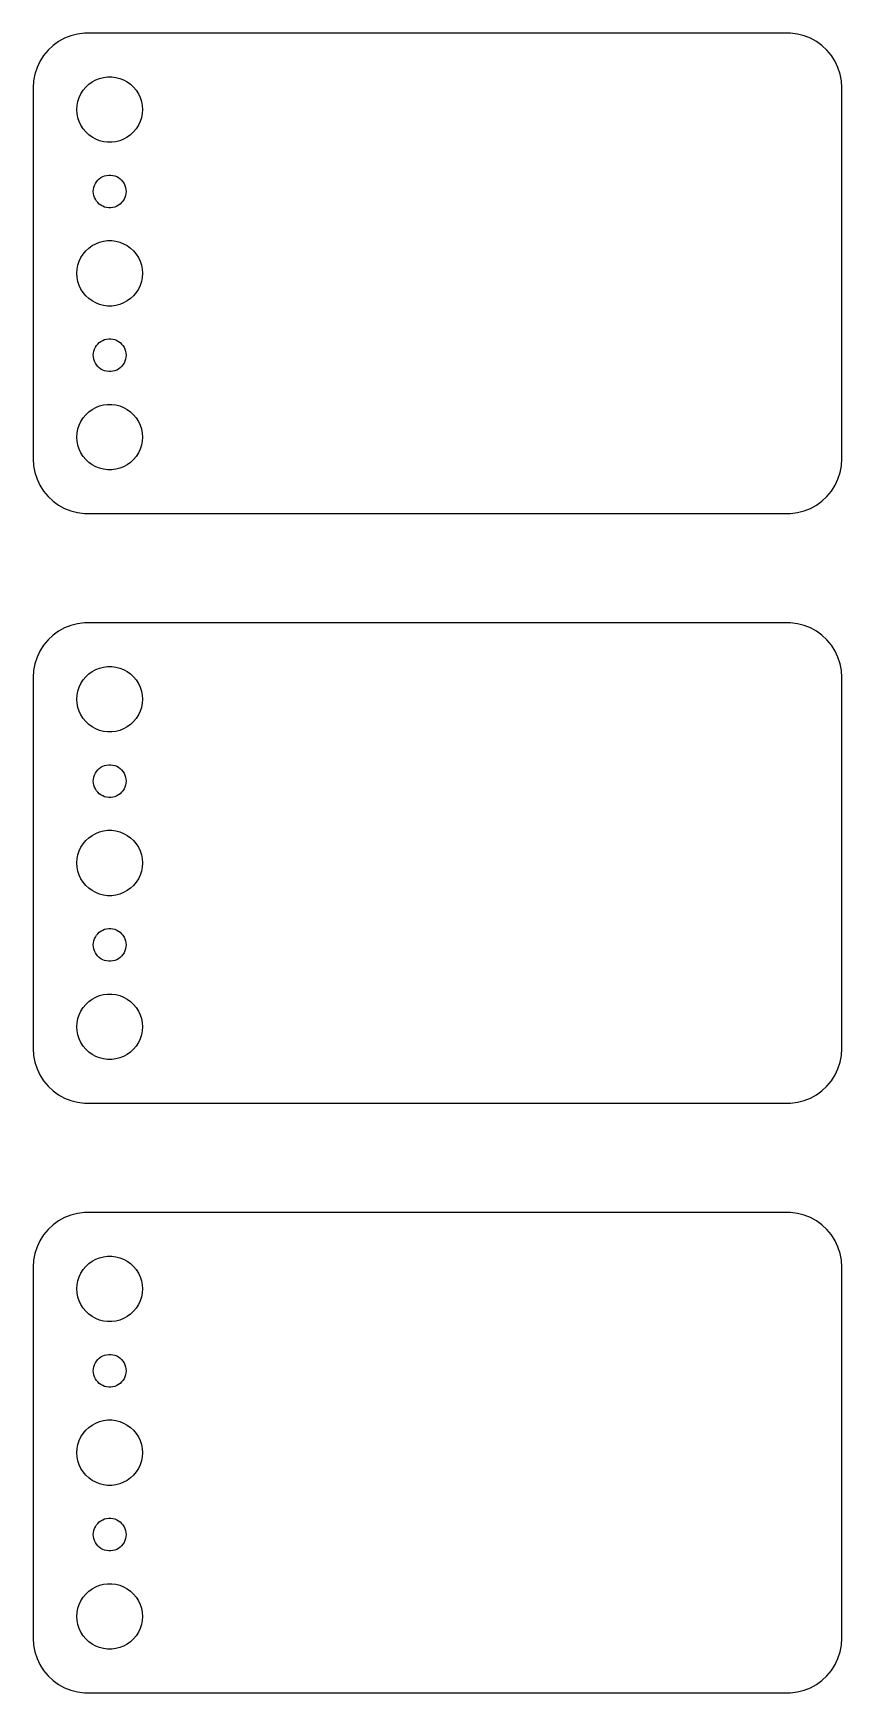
# Model space of a CAD drawing. Header units: metres. Extents: x -37 to 37, y 86 to 238.
import ezdxf

# ---------------------------------------------------------------- set-up
doc = ezdxf.new("R2010")
doc.units = ezdxf.units.M

msp = doc.modelspace()

# ---------------------------------------------------------------- linework, layer by layer
for p, q in [((-34.6791, 237.222), (-35.1871, 236.853)), ((-34.1289, 237.524), (-34.6791, 237.222)), ((-33.5451, 237.755), (-34.1289, 237.524)), ((-32.9369, 237.911), (-33.5451, 237.755)), ((-32.3139, 237.99), (-32.9369, 237.911)), ((32.3139, 237.99), (-32.3139, 237.99)), ((32.9369, 237.911), (32.3139, 237.99)), ((33.5451, 237.755), (32.9369, 237.911)), ((34.1289, 237.524), (33.5451, 237.755)), ((34.6791, 237.222), (34.1289, 237.524)), ((35.1871, 236.853), (34.6791, 237.222)), ((-36.0451, 235.939), (-36.3815, 235.409)), ((-35.6448, 236.423), (-36.0451, 235.939)), ((-35.1871, 236.853), (-35.6448, 236.423)), ((35.6448, 236.423), (35.1871, 236.853)), ((36.0451, 235.939), (35.6448, 236.423)), ((36.3815, 235.409), (36.0451, 235.939)), ((-36.8429, 234.243), (-36.9606, 233.627)), ((-36.6489, 234.841), (-36.8429, 234.243)), ((-36.3815, 235.409), (-36.6489, 234.841)), ((36.6489, 234.841), (36.3815, 235.409)), ((36.8429, 234.243), (36.6489, 234.841)), ((36.9606, 233.627), (36.8429, 234.243)), ((-36.9606, 233.627), (-37, 233)), ((-37, 233), (-37, 199)), ((-32.6289, 232.445), (-32.427, 232.763)), ((-32.427, 232.763), (-32.1869, 233.054)), ((-32.1869, 233.054), (-31.9123, 233.312)), ((-31.9123, 233.312), (-31.6075, 233.533)), ((-31.6075, 233.533), (-31.2773, 233.714)), ((-31.2773, 233.714), (-30.927, 233.853)), ((-30.927, 233.853), (-30.5621, 233.947)), ((-30.5621, 233.947), (-30.1884, 233.994)), ((-30.1884, 233.994), (-29.8116, 233.994)), ((-29.8116, 233.994), (-29.4379, 233.947)), ((-29.4379, 233.947), (-29.0729, 233.853)), ((-29.0729, 233.853), (-28.7227, 233.714)), ((-28.7227, 233.714), (-28.3925, 233.533)), ((-28.3925, 233.533), (-28.0877, 233.312)), ((-28.0877, 233.312), (-27.8131, 233.054)), ((-27.8131, 233.054), (-27.5729, 232.763)), ((-27.5729, 232.763), (-27.3711, 232.445)), ((37, 233), (36.9606, 233.627)), ((37, 199), (37, 233)), ((-33, 231), (-32.9763, 231.376)), ((-32.9763, 231.376), (-32.9057, 231.746)), ((-32.9057, 231.746), (-32.7893, 232.104)), ((-32.7893, 232.104), (-32.6289, 232.445)), ((-27.3711, 232.445), (-27.2107, 232.104)), ((-27.2107, 232.104), (-27.0942, 231.746)), ((-27.0942, 231.746), (-27.0237, 231.376)), ((-27.0237, 231.376), (-27, 231)), ((-32.9763, 230.624), (-33, 231)), ((-32.9057, 230.254), (-32.9763, 230.624)), ((-32.7893, 229.896), (-32.9057, 230.254)), ((-32.6289, 229.555), (-32.7893, 229.896)), ((-32.427, 229.237), (-32.6289, 229.555)), ((-27.3711, 229.555), (-27.5729, 229.237)), ((-27.2107, 229.896), (-27.3711, 229.555)), ((-27.0942, 230.254), (-27.2107, 229.896)), ((-27.0237, 230.624), (-27.0942, 230.254)), ((-27, 231), (-27.0237, 230.624)), ((-32.1869, 228.946), (-32.427, 229.237)), ((-31.9123, 228.688), (-32.1869, 228.946)), ((-31.6075, 228.467), (-31.9123, 228.688)), ((-31.2773, 228.286), (-31.6075, 228.467)), ((-30.927, 228.147), (-31.2773, 228.286)), ((-30.5621, 228.053), (-30.927, 228.147)), ((-30.1884, 228.006), (-30.5621, 228.053)), ((-29.8116, 228.006), (-30.1884, 228.006)), ((-29.4379, 228.053), (-29.8116, 228.006)), ((-29.0729, 228.147), (-29.4379, 228.053)), ((-28.7227, 228.286), (-29.0729, 228.147)), ((-28.3925, 228.467), (-28.7227, 228.286)), ((-28.0877, 228.688), (-28.3925, 228.467)), ((-27.8131, 228.946), (-28.0877, 228.688)), ((-27.5729, 229.237), (-27.8131, 228.946)), ((-30.4635, 224.927), (-30.2811, 224.973)), ((-30.2811, 224.973), (-30.0942, 224.997)), ((-30.0942, 224.997), (-29.9058, 224.997)), ((-29.9058, 224.997), (-29.7189, 224.973)), ((-29.7189, 224.973), (-29.5365, 224.927)), ((-31.5, 223.5), (-31.4882, 223.688)), ((-31.4882, 223.312), (-31.5, 223.5)), ((-31.4882, 223.688), (-31.4529, 223.873)), ((-31.4529, 223.873), (-31.3947, 224.052)), ((-31.3947, 224.052), (-31.3145, 224.223)), ((-31.3145, 224.223), (-31.2135, 224.382)), ((-31.2135, 224.382), (-31.0934, 224.527)), ((-31.0934, 224.527), (-30.9561, 224.656)), ((-30.9561, 224.656), (-30.8037, 224.766)), ((-30.8037, 224.766), (-30.6387, 224.857)), ((-30.6387, 224.857), (-30.4635, 224.927)), ((-29.5365, 224.927), (-29.3613, 224.857)), ((-29.3613, 224.857), (-29.1963, 224.766)), ((-29.1963, 224.766), (-29.0439, 224.656)), ((-29.0439, 224.656), (-28.9065, 224.527)), ((-28.9065, 224.527), (-28.7865, 224.382)), ((-28.7865, 224.382), (-28.6855, 224.223)), ((-28.6855, 224.223), (-28.6053, 224.052)), ((-28.6053, 224.052), (-28.5471, 223.873)), ((-28.5471, 223.873), (-28.5118, 223.688)), ((-28.5118, 223.688), (-28.5, 223.5)), ((-28.5, 223.5), (-28.5118, 223.312)), ((-31.4529, 223.127), (-31.4882, 223.312)), ((-31.3947, 222.948), (-31.4529, 223.127)), ((-31.3145, 222.777), (-31.3947, 222.948)), ((-31.2135, 222.618), (-31.3145, 222.777)), ((-31.0934, 222.473), (-31.2135, 222.618)), ((-30.9561, 222.344), (-31.0934, 222.473)), ((-30.8037, 222.234), (-30.9561, 222.344)), ((-30.6387, 222.143), (-30.8037, 222.234)), ((-30.4635, 222.073), (-30.6387, 222.143)), ((-30.2811, 222.027), (-30.4635, 222.073)), ((-30.0942, 222.003), (-30.2811, 222.027)), ((-29.9058, 222.003), (-30.0942, 222.003)), ((-29.7189, 222.027), (-29.9058, 222.003)), ((-29.5365, 222.073), (-29.7189, 222.027)), ((-29.3613, 222.143), (-29.5365, 222.073)), ((-29.1963, 222.234), (-29.3613, 222.143)), ((-29.0439, 222.344), (-29.1963, 222.234)), ((-28.9065, 222.473), (-29.0439, 222.344)), ((-28.7865, 222.618), (-28.9065, 222.473)), ((-28.6855, 222.777), (-28.7865, 222.618)), ((-28.6053, 222.948), (-28.6855, 222.777)), ((-28.5471, 223.127), (-28.6053, 222.948)), ((-28.5118, 223.312), (-28.5471, 223.127)), ((-31.2773, 218.714), (-30.927, 218.853)), ((-30.927, 218.853), (-30.5621, 218.947)), ((-30.5621, 218.947), (-30.1884, 218.994)), ((-30.1884, 218.994), (-29.8116, 218.994)), ((-29.8116, 218.994), (-29.4379, 218.947)), ((-29.4379, 218.947), (-29.0729, 218.853)), ((-29.0729, 218.853), (-28.7227, 218.714)), ((-32.7893, 217.104), (-32.6289, 217.445)), ((-32.6289, 217.445), (-32.427, 217.763)), ((-32.427, 217.763), (-32.1869, 218.054)), ((-32.1869, 218.054), (-31.9123, 218.312)), ((-31.9123, 218.312), (-31.6075, 218.533)), ((-31.6075, 218.533), (-31.2773, 218.714)), ((-28.7227, 218.714), (-28.3925, 218.533)), ((-28.3925, 218.533), (-28.0877, 218.312)), ((-28.0877, 218.312), (-27.8131, 218.054)), ((-27.8131, 218.054), (-27.5729, 217.763)), ((-27.5729, 217.763), (-27.3711, 217.445)), ((-27.3711, 217.445), (-27.2107, 217.104)), ((-33, 216), (-32.9763, 216.376)), ((-32.9763, 215.624), (-33, 216)), ((-32.9763, 216.376), (-32.9057, 216.746)), ((-32.9057, 216.746), (-32.7893, 217.104)), ((-27.2107, 217.104), (-27.0942, 216.746)), ((-27.0942, 216.746), (-27.0237, 216.376)), ((-27.0237, 216.376), (-27, 216)), ((-27, 216), (-27.0237, 215.624)), ((-32.9057, 215.254), (-32.9763, 215.624)), ((-32.7893, 214.896), (-32.9057, 215.254)), ((-32.6289, 214.555), (-32.7893, 214.896)), ((-32.427, 214.237), (-32.6289, 214.555)), ((-27.3711, 214.555), (-27.5729, 214.237)), ((-27.2107, 214.896), (-27.3711, 214.555)), ((-27.0942, 215.254), (-27.2107, 214.896)), ((-27.0237, 215.624), (-27.0942, 215.254)), ((-32.1869, 213.946), (-32.427, 214.237)), ((-31.9123, 213.688), (-32.1869, 213.946)), ((-31.6075, 213.467), (-31.9123, 213.688)), ((-31.2773, 213.286), (-31.6075, 213.467)), ((-30.927, 213.147), (-31.2773, 213.286)), ((-30.5621, 213.053), (-30.927, 213.147)), ((-30.1884, 213.006), (-30.5621, 213.053)), ((-29.8116, 213.006), (-30.1884, 213.006)), ((-29.4379, 213.053), (-29.8116, 213.006)), ((-29.0729, 213.147), (-29.4379, 213.053)), ((-28.7227, 213.286), (-29.0729, 213.147)), ((-28.3925, 213.467), (-28.7227, 213.286)), ((-28.0877, 213.688), (-28.3925, 213.467)), ((-27.8131, 213.946), (-28.0877, 213.688)), ((-27.5729, 214.237), (-27.8131, 213.946)), ((-30.9561, 209.656), (-30.8037, 209.766)), ((-30.8037, 209.766), (-30.6387, 209.857)), ((-30.6387, 209.857), (-30.4635, 209.927)), ((-30.4635, 209.927), (-30.2811, 209.973)), ((-30.2811, 209.973), (-30.0942, 209.997)), ((-30.0942, 209.997), (-29.9058, 209.997)), ((-29.9058, 209.997), (-29.7189, 209.973)), ((-29.7189, 209.973), (-29.5365, 209.927)), ((-29.5365, 209.927), (-29.3613, 209.857)), ((-29.3613, 209.857), (-29.1963, 209.766)), ((-29.1963, 209.766), (-29.0439, 209.656)), ((-31.5, 208.5), (-31.4882, 208.688)), ((-31.4882, 208.312), (-31.5, 208.5)), ((-31.4882, 208.688), (-31.4529, 208.873)), ((-31.4529, 208.127), (-31.4882, 208.312)), ((-31.4529, 208.873), (-31.3947, 209.052)), ((-31.3947, 209.052), (-31.3145, 209.223)), ((-31.3145, 209.223), (-31.2135, 209.382)), ((-31.2135, 209.382), (-31.0934, 209.527)), ((-31.0934, 209.527), (-30.9561, 209.656)), ((-29.0439, 209.656), (-28.9065, 209.527)), ((-28.9065, 209.527), (-28.7865, 209.382)), ((-28.7865, 209.382), (-28.6855, 209.223)), ((-28.6855, 209.223), (-28.6053, 209.052)), ((-28.6053, 209.052), (-28.5471, 208.873)), ((-28.5471, 208.873), (-28.5118, 208.688)), ((-28.5118, 208.312), (-28.5471, 208.127)), ((-28.5118, 208.688), (-28.5, 208.5)), ((-28.5, 208.5), (-28.5118, 208.312)), ((-31.3947, 207.948), (-31.4529, 208.127)), ((-31.3145, 207.777), (-31.3947, 207.948)), ((-31.2135, 207.618), (-31.3145, 207.777)), ((-31.0934, 207.473), (-31.2135, 207.618)), ((-30.9561, 207.344), (-31.0934, 207.473)), ((-30.8037, 207.234), (-30.9561, 207.344)), ((-30.6387, 207.143), (-30.8037, 207.234)), ((-30.4635, 207.073), (-30.6387, 207.143)), ((-30.2811, 207.027), (-30.4635, 207.073)), ((-30.0942, 207.003), (-30.2811, 207.027)), ((-29.9058, 207.003), (-30.0942, 207.003)), ((-29.7189, 207.027), (-29.9058, 207.003)), ((-29.5365, 207.073), (-29.7189, 207.027)), ((-29.3613, 207.143), (-29.5365, 207.073)), ((-29.1963, 207.234), (-29.3613, 207.143)), ((-29.0439, 207.344), (-29.1963, 207.234)), ((-28.9065, 207.473), (-29.0439, 207.344)), ((-28.7865, 207.618), (-28.9065, 207.473)), ((-28.6855, 207.777), (-28.7865, 207.618)), ((-28.6053, 207.948), (-28.6855, 207.777)), ((-28.5471, 208.127), (-28.6053, 207.948)), ((-31.6075, 203.533), (-31.2773, 203.714)), ((-31.2773, 203.714), (-30.927, 203.853)), ((-30.927, 203.853), (-30.5621, 203.947)), ((-30.5621, 203.947), (-30.1884, 203.994)), ((-30.1884, 203.994), (-29.8116, 203.994)), ((-29.8116, 203.994), (-29.4379, 203.947)), ((-29.4379, 203.947), (-29.0729, 203.853)), ((-29.0729, 203.853), (-28.7227, 203.714)), ((-28.7227, 203.714), (-28.3925, 203.533)), ((-32.7893, 202.104), (-32.6289, 202.445)), ((-32.6289, 202.445), (-32.427, 202.763)), ((-32.427, 202.763), (-32.1869, 203.054)), ((-32.1869, 203.054), (-31.9123, 203.312)), ((-31.9123, 203.312), (-31.6075, 203.533)), ((-28.3925, 203.533), (-28.0877, 203.312)), ((-28.0877, 203.312), (-27.8131, 203.054)), ((-27.8131, 203.054), (-27.5729, 202.763)), ((-27.5729, 202.763), (-27.3711, 202.445)), ((-27.3711, 202.445), (-27.2107, 202.104)), ((-33, 201), (-32.9763, 201.376)), ((-32.9763, 200.624), (-33, 201)), ((-32.9763, 201.376), (-32.9057, 201.746)), ((-32.9057, 200.254), (-32.9763, 200.624)), ((-32.9057, 201.746), (-32.7893, 202.104)), ((-27.2107, 202.104), (-27.0942, 201.746)), ((-27.0942, 201.746), (-27.0237, 201.376)), ((-27.0237, 200.624), (-27.0942, 200.254)), ((-27.0237, 201.376), (-27, 201)), ((-27, 201), (-27.0237, 200.624)), ((-32.7893, 199.896), (-32.9057, 200.254)), ((-32.6289, 199.555), (-32.7893, 199.896)), ((-32.427, 199.237), (-32.6289, 199.555)), ((-32.1869, 198.946), (-32.427, 199.237)), ((-27.5729, 199.237), (-27.8131, 198.946)), ((-27.3711, 199.555), (-27.5729, 199.237)), ((-27.2107, 199.896), (-27.3711, 199.555)), ((-27.0942, 200.254), (-27.2107, 199.896)), ((-37, 199), (-36.9606, 198.373)), ((-36.9606, 198.373), (-36.8429, 197.757)), ((-36.8429, 197.757), (-36.6489, 197.159)), ((-31.9123, 198.688), (-32.1869, 198.946)), ((-31.6075, 198.467), (-31.9123, 198.688)), ((-31.2773, 198.286), (-31.6075, 198.467)), ((-30.927, 198.147), (-31.2773, 198.286)), ((-30.5621, 198.053), (-30.927, 198.147)), ((-30.1884, 198.006), (-30.5621, 198.053)), ((-29.8116, 198.006), (-30.1884, 198.006)), ((-29.4379, 198.053), (-29.8116, 198.006)), ((-29.0729, 198.147), (-29.4379, 198.053)), ((-28.7227, 198.286), (-29.0729, 198.147)), ((-28.3925, 198.467), (-28.7227, 198.286)), ((-28.0877, 198.688), (-28.3925, 198.467)), ((-27.8131, 198.946), (-28.0877, 198.688)), ((36.6489, 197.159), (36.8429, 197.757)), ((36.8429, 197.757), (36.9606, 198.373)), ((36.9606, 198.373), (37, 199)), ((-36.6489, 197.159), (-36.3815, 196.591)), ((-36.3815, 196.591), (-36.0451, 196.061)), ((-36.0451, 196.061), (-35.6448, 195.577)), ((35.6448, 195.577), (36.0451, 196.061)), ((36.0451, 196.061), (36.3815, 196.591)), ((36.3815, 196.591), (36.6489, 197.159)), ((-35.6448, 195.577), (-35.1871, 195.147)), ((-35.1871, 195.147), (-34.6791, 194.778)), ((-34.6791, 194.778), (-34.1289, 194.476)), ((34.1289, 194.476), (34.6791, 194.778)), ((34.6791, 194.778), (35.1871, 195.147)), ((35.1871, 195.147), (35.6448, 195.577)), ((-34.1289, 194.476), (-33.5451, 194.245)), ((-33.5451, 194.245), (-32.9369, 194.089)), ((-32.9369, 194.089), (-32.3139, 194.01)), ((-32.3139, 194.01), (32.3139, 194.01)), ((32.3139, 194.01), (32.9369, 194.089)), ((32.9369, 194.089), (33.5451, 194.245)), ((33.5451, 194.245), (34.1289, 194.476)), ((-32.9369, 183.911), (-33.5451, 183.755)), ((-32.3139, 183.99), (-32.9369, 183.911)), ((32.3139, 183.99), (-32.3139, 183.99)), ((32.9369, 183.911), (32.3139, 183.99)), ((33.5451, 183.755), (32.9369, 183.911)), ((-35.6448, 182.423), (-36.0451, 181.939)), ((-35.1871, 182.853), (-35.6448, 182.423)), ((-34.6791, 183.222), (-35.1871, 182.853)), ((-34.1289, 183.524), (-34.6791, 183.222)), ((-33.5451, 183.755), (-34.1289, 183.524)), ((34.1289, 183.524), (33.5451, 183.755)), ((34.6791, 183.222), (34.1289, 183.524)), ((35.1871, 182.853), (34.6791, 183.222)), ((35.6448, 182.423), (35.1871, 182.853)), ((36.0451, 181.939), (35.6448, 182.423)), ((-36.3815, 181.409), (-36.6489, 180.841)), ((-36.0451, 181.939), (-36.3815, 181.409)), ((36.3815, 181.409), (36.0451, 181.939)), ((36.6489, 180.841), (36.3815, 181.409)), ((-36.9606, 179.627), (-37, 179)), ((-36.8429, 180.243), (-36.9606, 179.627)), ((-36.6489, 180.841), (-36.8429, 180.243)), ((-31.9123, 179.312), (-31.6075, 179.533)), ((-31.6075, 179.533), (-31.2773, 179.714)), ((-31.2773, 179.714), (-30.927, 179.853)), ((-30.927, 179.853), (-30.5621, 179.947)), ((-30.5621, 179.947), (-30.1884, 179.994)), ((-30.1884, 179.994), (-29.8116, 179.994)), ((-29.8116, 179.994), (-29.4379, 179.947)), ((-29.4379, 179.947), (-29.0729, 179.853)), ((-29.0729, 179.853), (-28.7227, 179.714)), ((-28.7227, 179.714), (-28.3925, 179.533)), ((-28.3925, 179.533), (-28.0877, 179.312)), ((36.8429, 180.243), (36.6489, 180.841)), ((36.9606, 179.627), (36.8429, 180.243)), ((37, 179), (36.9606, 179.627)), ((-37, 179), (-37, 145)), ((-32.9057, 177.746), (-32.7893, 178.104)), ((-32.7893, 178.104), (-32.6289, 178.445)), ((-32.6289, 178.445), (-32.427, 178.763)), ((-32.427, 178.763), (-32.1869, 179.054)), ((-32.1869, 179.054), (-31.9123, 179.312)), ((-28.0877, 179.312), (-27.8131, 179.054)), ((-27.8131, 179.054), (-27.5729, 178.763)), ((-27.5729, 178.763), (-27.3711, 178.445)), ((-27.3711, 178.445), (-27.2107, 178.104)), ((-27.2107, 178.104), (-27.0942, 177.746)), ((37, 145), (37, 179)), ((-33, 177), (-32.9763, 177.376)), ((-32.9763, 176.624), (-33, 177)), ((-32.9763, 177.376), (-32.9057, 177.746)), ((-32.9057, 176.254), (-32.9763, 176.624)), ((-27.0942, 177.746), (-27.0237, 177.376)), ((-27.0237, 176.624), (-27.0942, 176.254)), ((-27.0237, 177.376), (-27, 177)), ((-27, 177), (-27.0237, 176.624)), ((-32.7893, 175.896), (-32.9057, 176.254)), ((-32.6289, 175.555), (-32.7893, 175.896)), ((-32.427, 175.237), (-32.6289, 175.555)), ((-32.1869, 174.946), (-32.427, 175.237)), ((-31.9123, 174.688), (-32.1869, 174.946)), ((-27.8131, 174.946), (-28.0877, 174.688)), ((-27.5729, 175.237), (-27.8131, 174.946)), ((-27.3711, 175.555), (-27.5729, 175.237)), ((-27.2107, 175.896), (-27.3711, 175.555)), ((-27.0942, 176.254), (-27.2107, 175.896)), ((-31.6075, 174.467), (-31.9123, 174.688)), ((-31.2773, 174.286), (-31.6075, 174.467)), ((-30.927, 174.147), (-31.2773, 174.286)), ((-30.5621, 174.053), (-30.927, 174.147)), ((-30.1884, 174.006), (-30.5621, 174.053)), ((-29.8116, 174.006), (-30.1884, 174.006)), ((-29.4379, 174.053), (-29.8116, 174.006)), ((-29.0729, 174.147), (-29.4379, 174.053)), ((-28.7227, 174.286), (-29.0729, 174.147)), ((-28.3925, 174.467), (-28.7227, 174.286)), ((-28.0877, 174.688), (-28.3925, 174.467)), ((-31.3947, 170.052), (-31.3145, 170.223)), ((-31.3145, 170.223), (-31.2135, 170.382)), ((-31.2135, 170.382), (-31.0934, 170.527)), ((-31.0934, 170.527), (-30.9561, 170.656)), ((-30.9561, 170.656), (-30.8037, 170.766)), ((-30.8037, 170.766), (-30.6387, 170.857)), ((-30.6387, 170.857), (-30.4635, 170.927)), ((-30.4635, 170.927), (-30.2811, 170.973)), ((-30.2811, 170.973), (-30.0942, 170.997)), ((-30.0942, 170.997), (-29.9058, 170.997)), ((-29.9058, 170.997), (-29.7189, 170.973)), ((-29.7189, 170.973), (-29.5365, 170.927)), ((-29.5365, 170.927), (-29.3613, 170.857)), ((-29.3613, 170.857), (-29.1963, 170.766)), ((-29.1963, 170.766), (-29.0439, 170.656)), ((-29.0439, 170.656), (-28.9065, 170.527)), ((-28.9065, 170.527), (-28.7865, 170.382)), ((-28.7865, 170.382), (-28.6855, 170.223)), ((-28.6855, 170.223), (-28.6053, 170.052)), ((-31.5, 169.5), (-31.4882, 169.688)), ((-31.4882, 169.312), (-31.5, 169.5)), ((-31.4882, 169.688), (-31.4529, 169.873)), ((-31.4529, 169.127), (-31.4882, 169.312)), ((-31.4529, 169.873), (-31.3947, 170.052)), ((-31.3947, 168.948), (-31.4529, 169.127)), ((-31.3145, 168.777), (-31.3947, 168.948)), ((-31.2135, 168.618), (-31.3145, 168.777)), ((-28.6855, 168.777), (-28.7865, 168.618)), ((-28.6053, 168.948), (-28.6855, 168.777)), ((-28.6053, 170.052), (-28.5471, 169.873)), ((-28.5471, 169.127), (-28.6053, 168.948)), ((-28.5471, 169.873), (-28.5118, 169.688)), ((-28.5118, 169.312), (-28.5471, 169.127)), ((-28.5118, 169.688), (-28.5, 169.5)), ((-28.5, 169.5), (-28.5118, 169.312)), ((-31.0934, 168.473), (-31.2135, 168.618)), ((-30.9561, 168.344), (-31.0934, 168.473)), ((-30.8037, 168.234), (-30.9561, 168.344)), ((-30.6387, 168.143), (-30.8037, 168.234)), ((-30.4635, 168.073), (-30.6387, 168.143)), ((-30.2811, 168.027), (-30.4635, 168.073)), ((-30.0942, 168.003), (-30.2811, 168.027)), ((-29.9058, 168.003), (-30.0942, 168.003)), ((-29.7189, 168.027), (-29.9058, 168.003)), ((-29.5365, 168.073), (-29.7189, 168.027)), ((-29.3613, 168.143), (-29.5365, 168.073)), ((-29.1963, 168.234), (-29.3613, 168.143)), ((-29.0439, 168.344), (-29.1963, 168.234)), ((-28.9065, 168.473), (-29.0439, 168.344)), ((-28.7865, 168.618), (-28.9065, 168.473)), ((-32.1869, 164.054), (-31.9123, 164.312)), ((-31.9123, 164.312), (-31.6075, 164.533)), ((-31.6075, 164.533), (-31.2773, 164.714)), ((-31.2773, 164.714), (-30.927, 164.853)), ((-30.927, 164.853), (-30.5621, 164.947)), ((-30.5621, 164.947), (-30.1884, 164.994)), ((-30.1884, 164.994), (-29.8116, 164.994)), ((-29.8116, 164.994), (-29.4379, 164.947)), ((-29.4379, 164.947), (-29.0729, 164.853)), ((-29.0729, 164.853), (-28.7227, 164.714)), ((-28.7227, 164.714), (-28.3925, 164.533)), ((-28.3925, 164.533), (-28.0877, 164.312)), ((-28.0877, 164.312), (-27.8131, 164.054)), ((-32.9763, 162.376), (-32.9057, 162.746)), ((-32.9057, 162.746), (-32.7893, 163.104)), ((-32.7893, 163.104), (-32.6289, 163.445)), ((-32.6289, 163.445), (-32.427, 163.763)), ((-32.427, 163.763), (-32.1869, 164.054)), ((-27.8131, 164.054), (-27.5729, 163.763)), ((-27.5729, 163.763), (-27.3711, 163.445)), ((-27.3711, 163.445), (-27.2107, 163.104)), ((-27.2107, 163.104), (-27.0942, 162.746)), ((-27.0942, 162.746), (-27.0237, 162.376)), ((-33, 162), (-32.9763, 162.376)), ((-32.9763, 161.624), (-33, 162)), ((-32.9057, 161.254), (-32.9763, 161.624)), ((-32.7893, 160.896), (-32.9057, 161.254)), ((-27.0942, 161.254), (-27.2107, 160.896)), ((-27.0237, 161.624), (-27.0942, 161.254)), ((-27.0237, 162.376), (-27, 162)), ((-27, 162), (-27.0237, 161.624)), ((-32.6289, 160.555), (-32.7893, 160.896)), ((-32.427, 160.237), (-32.6289, 160.555)), ((-32.1869, 159.946), (-32.427, 160.237)), ((-31.9123, 159.688), (-32.1869, 159.946)), ((-31.6075, 159.467), (-31.9123, 159.688)), ((-28.0877, 159.688), (-28.3925, 159.467)), ((-27.8131, 159.946), (-28.0877, 159.688)), ((-27.5729, 160.237), (-27.8131, 159.946)), ((-27.3711, 160.555), (-27.5729, 160.237)), ((-27.2107, 160.896), (-27.3711, 160.555)), ((-31.2773, 159.286), (-31.6075, 159.467)), ((-30.927, 159.147), (-31.2773, 159.286)), ((-30.5621, 159.053), (-30.927, 159.147)), ((-30.1884, 159.006), (-30.5621, 159.053)), ((-29.8116, 159.006), (-30.1884, 159.006)), ((-29.4379, 159.053), (-29.8116, 159.006)), ((-29.0729, 159.147), (-29.4379, 159.053)), ((-28.7227, 159.286), (-29.0729, 159.147)), ((-28.3925, 159.467), (-28.7227, 159.286)), ((-31.4529, 154.873), (-31.3947, 155.052)), ((-31.3947, 155.052), (-31.3145, 155.223)), ((-31.3145, 155.223), (-31.2135, 155.382)), ((-31.2135, 155.382), (-31.0934, 155.527)), ((-31.0934, 155.527), (-30.9561, 155.656)), ((-30.9561, 155.656), (-30.8037, 155.766)), ((-30.8037, 155.766), (-30.6387, 155.857)), ((-30.6387, 155.857), (-30.4635, 155.927)), ((-30.4635, 155.927), (-30.2811, 155.973)), ((-30.2811, 155.973), (-30.0942, 155.997)), ((-30.0942, 155.997), (-29.9058, 155.997)), ((-29.9058, 155.997), (-29.7189, 155.973)), ((-29.7189, 155.973), (-29.5365, 155.927)), ((-29.5365, 155.927), (-29.3613, 155.857)), ((-29.3613, 155.857), (-29.1963, 155.766)), ((-29.1963, 155.766), (-29.0439, 155.656)), ((-29.0439, 155.656), (-28.9065, 155.527)), ((-28.9065, 155.527), (-28.7865, 155.382)), ((-28.7865, 155.382), (-28.6855, 155.223)), ((-28.6855, 155.223), (-28.6053, 155.052)), ((-28.6053, 155.052), (-28.5471, 154.873)), ((-31.5, 154.5), (-31.4882, 154.688)), ((-31.4882, 154.312), (-31.5, 154.5)), ((-31.4882, 154.688), (-31.4529, 154.873)), ((-31.4529, 154.127), (-31.4882, 154.312)), ((-31.3947, 153.948), (-31.4529, 154.127)), ((-31.3145, 153.777), (-31.3947, 153.948)), ((-31.2135, 153.618), (-31.3145, 153.777)), ((-31.0934, 153.473), (-31.2135, 153.618)), ((-28.7865, 153.618), (-28.9065, 153.473)), ((-28.6855, 153.777), (-28.7865, 153.618)), ((-28.6053, 153.948), (-28.6855, 153.777)), ((-28.5471, 154.127), (-28.6053, 153.948)), ((-28.5471, 154.873), (-28.5118, 154.688)), ((-28.5118, 154.312), (-28.5471, 154.127)), ((-28.5118, 154.688), (-28.5, 154.5)), ((-28.5, 154.5), (-28.5118, 154.312)), ((-30.9561, 153.344), (-31.0934, 153.473)), ((-30.8037, 153.234), (-30.9561, 153.344)), ((-30.6387, 153.143), (-30.8037, 153.234)), ((-30.4635, 153.073), (-30.6387, 153.143)), ((-30.2811, 153.027), (-30.4635, 153.073)), ((-30.0942, 153.003), (-30.2811, 153.027)), ((-29.9058, 153.003), (-30.0942, 153.003)), ((-29.7189, 153.027), (-29.9058, 153.003)), ((-29.5365, 153.073), (-29.7189, 153.027)), ((-29.3613, 153.143), (-29.5365, 153.073)), ((-29.1963, 153.234), (-29.3613, 153.143)), ((-29.0439, 153.344), (-29.1963, 153.234)), ((-28.9065, 153.473), (-29.0439, 153.344)), ((-32.427, 148.763), (-32.1869, 149.054)), ((-32.1869, 149.054), (-31.9123, 149.312)), ((-31.9123, 149.312), (-31.6075, 149.533)), ((-31.6075, 149.533), (-31.2773, 149.714)), ((-31.2773, 149.714), (-30.927, 149.853)), ((-30.927, 149.853), (-30.5621, 149.947)), ((-30.5621, 149.947), (-30.1884, 149.994)), ((-30.1884, 149.994), (-29.8116, 149.994)), ((-29.8116, 149.994), (-29.4379, 149.947)), ((-29.4379, 149.947), (-29.0729, 149.853)), ((-29.0729, 149.853), (-28.7227, 149.714)), ((-28.7227, 149.714), (-28.3925, 149.533)), ((-28.3925, 149.533), (-28.0877, 149.312)), ((-28.0877, 149.312), (-27.8131, 149.054)), ((-27.8131, 149.054), (-27.5729, 148.763)), ((-32.9763, 147.376), (-32.9057, 147.746)), ((-32.9057, 147.746), (-32.7893, 148.104)), ((-32.7893, 148.104), (-32.6289, 148.445)), ((-32.6289, 148.445), (-32.427, 148.763)), ((-27.5729, 148.763), (-27.3711, 148.445)), ((-27.3711, 148.445), (-27.2107, 148.104)), ((-27.2107, 148.104), (-27.0942, 147.746)), ((-27.0942, 147.746), (-27.0237, 147.376)), ((-33, 147), (-32.9763, 147.376)), ((-32.9763, 146.624), (-33, 147)), ((-32.9057, 146.254), (-32.9763, 146.624)), ((-32.7893, 145.896), (-32.9057, 146.254)), ((-27.0942, 146.254), (-27.2107, 145.896)), ((-27.0237, 146.624), (-27.0942, 146.254)), ((-27.0237, 147.376), (-27, 147)), ((-27, 147), (-27.0237, 146.624)), ((-37, 145), (-36.9606, 144.373)), ((-32.6289, 145.555), (-32.7893, 145.896)), ((-32.427, 145.237), (-32.6289, 145.555)), ((-32.1869, 144.946), (-32.427, 145.237)), ((-31.9123, 144.688), (-32.1869, 144.946)), ((-31.6075, 144.467), (-31.9123, 144.688)), ((-31.2773, 144.286), (-31.6075, 144.467)), ((-28.3925, 144.467), (-28.7227, 144.286)), ((-28.0877, 144.688), (-28.3925, 144.467)), ((-27.8131, 144.946), (-28.0877, 144.688)), ((-27.5729, 145.237), (-27.8131, 144.946)), ((-27.3711, 145.555), (-27.5729, 145.237)), ((-27.2107, 145.896), (-27.3711, 145.555)), ((36.9606, 144.373), (37, 145)), ((-36.9606, 144.373), (-36.8429, 143.757)), ((-36.8429, 143.757), (-36.6489, 143.159)), ((-36.6489, 143.159), (-36.3815, 142.591)), ((-30.927, 144.147), (-31.2773, 144.286)), ((-30.5621, 144.053), (-30.927, 144.147)), ((-30.1884, 144.006), (-30.5621, 144.053)), ((-29.8116, 144.006), (-30.1884, 144.006)), ((-29.4379, 144.053), (-29.8116, 144.006)), ((-29.0729, 144.147), (-29.4379, 144.053)), ((-28.7227, 144.286), (-29.0729, 144.147)), ((36.3815, 142.591), (36.6489, 143.159)), ((36.6489, 143.159), (36.8429, 143.757)), ((36.8429, 143.757), (36.9606, 144.373)), ((-36.3815, 142.591), (-36.0451, 142.061)), ((-36.0451, 142.061), (-35.6448, 141.577)), ((-35.6448, 141.577), (-35.1871, 141.147)), ((35.1871, 141.147), (35.6448, 141.577)), ((35.6448, 141.577), (36.0451, 142.061)), ((36.0451, 142.061), (36.3815, 142.591)), ((-35.1871, 141.147), (-34.6791, 140.778)), ((-34.6791, 140.778), (-34.1289, 140.476)), ((-34.1289, 140.476), (-33.5451, 140.245)), ((-33.5451, 140.245), (-32.9369, 140.089)), ((-32.9369, 140.089), (-32.3139, 140.01)), ((-32.3139, 140.01), (32.3139, 140.01)), ((32.3139, 140.01), (32.9369, 140.089)), ((32.9369, 140.089), (33.5451, 140.245)), ((33.5451, 140.245), (34.1289, 140.476)), ((34.1289, 140.476), (34.6791, 140.778)), ((34.6791, 140.778), (35.1871, 141.147)), ((-34.6791, 129.222), (-35.1871, 128.853)), ((-34.1289, 129.524), (-34.6791, 129.222)), ((-33.5451, 129.755), (-34.1289, 129.524)), ((-32.9369, 129.911), (-33.5451, 129.755)), ((-32.3139, 129.99), (-32.9369, 129.911)), ((32.3139, 129.99), (-32.3139, 129.99)), ((32.9369, 129.911), (32.3139, 129.99)), ((33.5451, 129.755), (32.9369, 129.911)), ((34.1289, 129.524), (33.5451, 129.755)), ((34.6791, 129.222), (34.1289, 129.524)), ((35.1871, 128.853), (34.6791, 129.222)), ((-36.0451, 127.939), (-36.3815, 127.409)), ((-35.6448, 128.423), (-36.0451, 127.939)), ((-35.1871, 128.853), (-35.6448, 128.423)), ((35.6448, 128.423), (35.1871, 128.853)), ((36.0451, 127.939), (35.6448, 128.423)), ((36.3815, 127.409), (36.0451, 127.939)), ((-36.8429, 126.243), (-36.9606, 125.627)), ((-36.6489, 126.841), (-36.8429, 126.243)), ((-36.3815, 127.409), (-36.6489, 126.841)), ((36.6489, 126.841), (36.3815, 127.409)), ((36.8429, 126.243), (36.6489, 126.841)), ((36.9606, 125.627), (36.8429, 126.243)), ((-36.9606, 125.627), (-37, 125)), ((-37, 125), (-37, 91)), ((-32.6289, 124.445), (-32.427, 124.763)), ((-32.427, 124.763), (-32.1869, 125.054)), ((-32.1869, 125.054), (-31.9123, 125.312)), ((-31.9123, 125.312), (-31.6075, 125.533)), ((-31.6075, 125.533), (-31.2773, 125.714)), ((-31.2773, 125.714), (-30.927, 125.853)), ((-30.927, 125.853), (-30.5621, 125.947)), ((-30.5621, 125.947), (-30.1884, 125.994)), ((-30.1884, 125.994), (-29.8116, 125.994)), ((-29.8116, 125.994), (-29.4379, 125.947)), ((-29.4379, 125.947), (-29.0729, 125.853)), ((-29.0729, 125.853), (-28.7227, 125.714)), ((-28.7227, 125.714), (-28.3925, 125.533)), ((-28.3925, 125.533), (-28.0877, 125.312)), ((-28.0877, 125.312), (-27.8131, 125.054)), ((-27.8131, 125.054), (-27.5729, 124.763)), ((-27.5729, 124.763), (-27.3711, 124.445)), ((37, 125), (36.9606, 125.627)), ((37, 91), (37, 125)), ((-33, 123), (-32.9763, 123.376)), ((-32.9763, 123.376), (-32.9057, 123.746)), ((-32.9057, 123.746), (-32.7893, 124.104)), ((-32.7893, 124.104), (-32.6289, 124.445)), ((-27.3711, 124.445), (-27.2107, 124.104)), ((-27.2107, 124.104), (-27.0942, 123.746)), ((-27.0942, 123.746), (-27.0237, 123.376)), ((-27.0237, 123.376), (-27, 123)), ((-32.9763, 122.624), (-33, 123)), ((-32.9057, 122.254), (-32.9763, 122.624)), ((-32.7893, 121.896), (-32.9057, 122.254)), ((-32.6289, 121.555), (-32.7893, 121.896)), ((-27.2107, 121.896), (-27.3711, 121.555)), ((-27.0942, 122.254), (-27.2107, 121.896)), ((-27.0237, 122.624), (-27.0942, 122.254)), ((-27, 123), (-27.0237, 122.624)), ((-32.427, 121.237), (-32.6289, 121.555)), ((-32.1869, 120.946), (-32.427, 121.237)), ((-31.9123, 120.688), (-32.1869, 120.946)), ((-31.6075, 120.467), (-31.9123, 120.688)), ((-31.2773, 120.286), (-31.6075, 120.467)), ((-30.927, 120.147), (-31.2773, 120.286)), ((-30.5621, 120.053), (-30.927, 120.147)), ((-29.0729, 120.147), (-29.4379, 120.053)), ((-28.7227, 120.286), (-29.0729, 120.147)), ((-28.3925, 120.467), (-28.7227, 120.286)), ((-28.0877, 120.688), (-28.3925, 120.467)), ((-27.8131, 120.946), (-28.0877, 120.688)), ((-27.5729, 121.237), (-27.8131, 120.946)), ((-27.3711, 121.555), (-27.5729, 121.237)), ((-30.1884, 120.006), (-30.5621, 120.053)), ((-29.8116, 120.006), (-30.1884, 120.006)), ((-29.4379, 120.053), (-29.8116, 120.006)), ((-31.5, 115.5), (-31.4882, 115.688)), ((-31.4882, 115.688), (-31.4529, 115.873)), ((-31.4529, 115.873), (-31.3947, 116.052)), ((-31.3947, 116.052), (-31.3145, 116.223)), ((-31.3145, 116.223), (-31.2135, 116.382)), ((-31.2135, 116.382), (-31.0934, 116.527)), ((-31.0934, 116.527), (-30.9561, 116.656)), ((-30.9561, 116.656), (-30.8037, 116.766)), ((-30.8037, 116.766), (-30.6387, 116.857)), ((-30.6387, 116.857), (-30.4635, 116.927)), ((-30.4635, 116.927), (-30.2811, 116.973)), ((-30.2811, 116.973), (-30.0942, 116.997)), ((-30.0942, 116.997), (-29.9058, 116.997)), ((-29.9058, 116.997), (-29.7189, 116.973)), ((-29.7189, 116.973), (-29.5365, 116.927)), ((-29.5365, 116.927), (-29.3613, 116.857)), ((-29.3613, 116.857), (-29.1963, 116.766)), ((-29.1963, 116.766), (-29.0439, 116.656)), ((-29.0439, 116.656), (-28.9065, 116.527)), ((-28.9065, 116.527), (-28.7865, 116.382)), ((-28.7865, 116.382), (-28.6855, 116.223)), ((-28.6855, 116.223), (-28.6053, 116.052)), ((-28.6053, 116.052), (-28.5471, 115.873)), ((-28.5471, 115.873), (-28.5118, 115.688)), ((-28.5118, 115.688), (-28.5, 115.5)), ((-31.4882, 115.312), (-31.5, 115.5)), ((-31.4529, 115.127), (-31.4882, 115.312)), ((-31.3947, 114.948), (-31.4529, 115.127)), ((-31.3145, 114.777), (-31.3947, 114.948)), ((-31.2135, 114.618), (-31.3145, 114.777)), ((-31.0934, 114.473), (-31.2135, 114.618)), ((-30.9561, 114.344), (-31.0934, 114.473)), ((-30.8037, 114.234), (-30.9561, 114.344)), ((-30.6387, 114.143), (-30.8037, 114.234)), ((-30.4635, 114.073), (-30.6387, 114.143)), ((-30.2811, 114.027), (-30.4635, 114.073)), ((-30.0942, 114.003), (-30.2811, 114.027)), ((-29.9058, 114.003), (-30.0942, 114.003)), ((-29.7189, 114.027), (-29.9058, 114.003)), ((-29.5365, 114.073), (-29.7189, 114.027)), ((-29.3613, 114.143), (-29.5365, 114.073)), ((-29.1963, 114.234), (-29.3613, 114.143)), ((-29.0439, 114.344), (-29.1963, 114.234)), ((-28.9065, 114.473), (-29.0439, 114.344)), ((-28.7865, 114.618), (-28.9065, 114.473)), ((-28.6855, 114.777), (-28.7865, 114.618)), ((-28.6053, 114.948), (-28.6855, 114.777)), ((-28.5471, 115.127), (-28.6053, 114.948)), ((-28.5118, 115.312), (-28.5471, 115.127)), ((-28.5, 115.5), (-28.5118, 115.312)), ((-30.927, 110.853), (-30.5621, 110.947)), ((-30.5621, 110.947), (-30.1884, 110.994)), ((-30.1884, 110.994), (-29.8116, 110.994)), ((-29.8116, 110.994), (-29.4379, 110.947)), ((-29.4379, 110.947), (-29.0729, 110.853)), ((-32.7893, 109.104), (-32.6289, 109.445)), ((-32.6289, 109.445), (-32.427, 109.763)), ((-32.427, 109.763), (-32.1869, 110.054)), ((-32.1869, 110.054), (-31.9123, 110.312)), ((-31.9123, 110.312), (-31.6075, 110.533)), ((-31.6075, 110.533), (-31.2773, 110.714)), ((-31.2773, 110.714), (-30.927, 110.853)), ((-29.0729, 110.853), (-28.7227, 110.714)), ((-28.7227, 110.714), (-28.3925, 110.533)), ((-28.3925, 110.533), (-28.0877, 110.312)), ((-28.0877, 110.312), (-27.8131, 110.054)), ((-27.8131, 110.054), (-27.5729, 109.763)), ((-27.5729, 109.763), (-27.3711, 109.445)), ((-27.3711, 109.445), (-27.2107, 109.104)), ((-33, 108), (-32.9763, 108.376)), ((-32.9763, 107.624), (-33, 108)), ((-32.9763, 108.376), (-32.9057, 108.746)), ((-32.9057, 108.746), (-32.7893, 109.104)), ((-27.2107, 109.104), (-27.0942, 108.746)), ((-27.0942, 108.746), (-27.0237, 108.376)), ((-27.0237, 108.376), (-27, 108)), ((-27, 108), (-27.0237, 107.624)), ((-32.9057, 107.254), (-32.9763, 107.624)), ((-32.7893, 106.896), (-32.9057, 107.254)), ((-32.6289, 106.555), (-32.7893, 106.896)), ((-32.427, 106.237), (-32.6289, 106.555)), ((-27.3711, 106.555), (-27.5729, 106.237)), ((-27.2107, 106.896), (-27.3711, 106.555)), ((-27.0942, 107.254), (-27.2107, 106.896)), ((-27.0237, 107.624), (-27.0942, 107.254)), ((-32.1869, 105.946), (-32.427, 106.237)), ((-31.9123, 105.688), (-32.1869, 105.946)), ((-31.6075, 105.467), (-31.9123, 105.688)), ((-31.2773, 105.286), (-31.6075, 105.467)), ((-30.927, 105.147), (-31.2773, 105.286)), ((-30.5621, 105.053), (-30.927, 105.147)), ((-30.1884, 105.006), (-30.5621, 105.053)), ((-29.8116, 105.006), (-30.1884, 105.006)), ((-29.4379, 105.053), (-29.8116, 105.006)), ((-29.0729, 105.147), (-29.4379, 105.053)), ((-28.7227, 105.286), (-29.0729, 105.147)), ((-28.3925, 105.467), (-28.7227, 105.286)), ((-28.0877, 105.688), (-28.3925, 105.467)), ((-27.8131, 105.946), (-28.0877, 105.688)), ((-27.5729, 106.237), (-27.8131, 105.946)), ((-30.8037, 101.766), (-30.6387, 101.857)), ((-30.6387, 101.857), (-30.4635, 101.927)), ((-30.4635, 101.927), (-30.2811, 101.973)), ((-30.2811, 101.973), (-30.0942, 101.997)), ((-30.0942, 101.997), (-29.9058, 101.997)), ((-29.9058, 101.997), (-29.7189, 101.973)), ((-29.7189, 101.973), (-29.5365, 101.927)), ((-29.5365, 101.927), (-29.3613, 101.857)), ((-29.3613, 101.857), (-29.1963, 101.766)), ((-31.5, 100.5), (-31.4882, 100.688)), ((-31.4882, 100.312), (-31.5, 100.5)), ((-31.4882, 100.688), (-31.4529, 100.873)), ((-31.4529, 100.127), (-31.4882, 100.312)), ((-31.4529, 100.873), (-31.3947, 101.052)), ((-31.3947, 101.052), (-31.3145, 101.223)), ((-31.3145, 101.223), (-31.2135, 101.382)), ((-31.2135, 101.382), (-31.0934, 101.527)), ((-31.0934, 101.527), (-30.9561, 101.656)), ((-30.9561, 101.656), (-30.8037, 101.766)), ((-29.1963, 101.766), (-29.0439, 101.656)), ((-29.0439, 101.656), (-28.9065, 101.527)), ((-28.9065, 101.527), (-28.7865, 101.382)), ((-28.7865, 101.382), (-28.6855, 101.223)), ((-28.6855, 101.223), (-28.6053, 101.052)), ((-28.6053, 101.052), (-28.5471, 100.873)), ((-28.5471, 100.873), (-28.5118, 100.688)), ((-28.5118, 100.312), (-28.5471, 100.127)), ((-28.5118, 100.688), (-28.5, 100.5)), ((-28.5, 100.5), (-28.5118, 100.312)), ((-31.3947, 99.9478), (-31.4529, 100.127)), ((-31.3145, 99.7774), (-31.3947, 99.9478)), ((-31.2135, 99.6183), (-31.3145, 99.7774)), ((-31.0934, 99.4732), (-31.2135, 99.6183)), ((-30.9561, 99.3442), (-31.0934, 99.4732)), ((-30.8037, 99.2335), (-30.9561, 99.3442)), ((-30.6387, 99.1428), (-30.8037, 99.2335)), ((-30.4635, 99.0734), (-30.6387, 99.1428)), ((-30.2811, 99.0266), (-30.4635, 99.0734)), ((-30.0942, 99.003), (-30.2811, 99.0266)), ((-29.9058, 99.003), (-30.0942, 99.003)), ((-29.7189, 99.0266), (-29.9058, 99.003)), ((-29.5365, 99.0734), (-29.7189, 99.0266)), ((-29.3613, 99.1428), (-29.5365, 99.0734)), ((-29.1963, 99.2335), (-29.3613, 99.1428)), ((-29.0439, 99.3442), (-29.1963, 99.2335)), ((-28.9065, 99.4732), (-29.0439, 99.3442)), ((-28.7865, 99.6183), (-28.9065, 99.4732)), ((-28.6855, 99.7774), (-28.7865, 99.6183)), ((-28.6053, 99.9478), (-28.6855, 99.7774)), ((-28.5471, 100.127), (-28.6053, 99.9478)), ((-31.2773, 95.7145), (-30.927, 95.8532)), ((-30.927, 95.8532), (-30.5621, 95.9469)), ((-30.5621, 95.9469), (-30.1884, 95.9941)), ((-30.1884, 95.9941), (-29.8116, 95.9941)), ((-29.8116, 95.9941), (-29.4379, 95.9469)), ((-29.4379, 95.9469), (-29.0729, 95.8532)), ((-29.0729, 95.8532), (-28.7227, 95.7145)), ((-32.7893, 94.1044), (-32.6289, 94.4453)), ((-32.6289, 94.4453), (-32.427, 94.7634)), ((-32.427, 94.7634), (-32.1869, 95.0536)), ((-32.1869, 95.0536), (-31.9123, 95.3116)), ((-31.9123, 95.3116), (-31.6075, 95.533)), ((-31.6075, 95.533), (-31.2773, 95.7145)), ((-28.7227, 95.7145), (-28.3925, 95.533)), ((-28.3925, 95.533), (-28.0877, 95.3116)), ((-28.0877, 95.3116), (-27.8131, 95.0536)), ((-27.8131, 95.0536), (-27.5729, 94.7634)), ((-27.5729, 94.7634), (-27.3711, 94.4453)), ((-27.3711, 94.4453), (-27.2107, 94.1044)), ((-33, 93), (-32.9763, 93.376)), ((-32.9763, 92.624), (-33, 93)), ((-32.9763, 93.376), (-32.9057, 93.7461)), ((-32.9057, 93.7461), (-32.7893, 94.1044)), ((-27.2107, 94.1044), (-27.0942, 93.7461)), ((-27.0942, 93.7461), (-27.0237, 93.376)), ((-27.0237, 93.376), (-27, 93)), ((-27, 93), (-27.0237, 92.624)), ((-32.9057, 92.2539), (-32.9763, 92.624)), ((-32.7893, 91.8956), (-32.9057, 92.2539)), ((-32.6289, 91.5547), (-32.7893, 91.8956)), ((-32.427, 91.2366), (-32.6289, 91.5547)), ((-32.1869, 90.9464), (-32.427, 91.2366)), ((-27.5729, 91.2366), (-27.8131, 90.9464)), ((-27.3711, 91.5547), (-27.5729, 91.2366)), ((-27.2107, 91.8956), (-27.3711, 91.5547)), ((-27.0942, 92.2539), (-27.2107, 91.8956)), ((-27.0237, 92.624), (-27.0942, 92.2539)), ((-37, 91), (-36.9606, 90.3733)), ((-36.9606, 90.3733), (-36.8429, 89.7566)), ((-36.8429, 89.7566), (-36.6489, 89.1594)), ((-31.9123, 90.6885), (-32.1869, 90.9464)), ((-31.6075, 90.467), (-31.9123, 90.6885)), ((-31.2773, 90.2855), (-31.6075, 90.467)), ((-30.927, 90.1468), (-31.2773, 90.2855)), ((-30.5621, 90.0531), (-30.927, 90.1468)), ((-30.1884, 90.0059), (-30.5621, 90.0531)), ((-29.8116, 90.0059), (-30.1884, 90.0059)), ((-29.4379, 90.0531), (-29.8116, 90.0059)), ((-29.0729, 90.1468), (-29.4379, 90.0531)), ((-28.7227, 90.2855), (-29.0729, 90.1468)), ((-28.3925, 90.467), (-28.7227, 90.2855)), ((-28.0877, 90.6885), (-28.3925, 90.467)), ((-27.8131, 90.9464), (-28.0877, 90.6885)), ((36.6489, 89.1594), (36.8429, 89.7566)), ((36.8429, 89.7566), (36.9606, 90.3733)), ((36.9606, 90.3733), (37, 91)), ((-36.6489, 89.1594), (-36.3815, 88.5912)), ((-36.3815, 88.5912), (-36.0451, 88.0611)), ((36.0451, 88.0611), (36.3815, 88.5912)), ((36.3815, 88.5912), (36.6489, 89.1594)), ((-36.0451, 88.0611), (-35.6448, 87.5773)), ((-35.6448, 87.5773), (-35.1871, 87.1474)), ((-35.1871, 87.1474), (-34.6791, 86.7784)), ((-34.6791, 86.7784), (-34.1289, 86.4759)), ((34.1289, 86.4759), (34.6791, 86.7784)), ((34.6791, 86.7784), (35.1871, 87.1474)), ((35.1871, 87.1474), (35.6448, 87.5773)), ((35.6448, 87.5773), (36.0451, 88.0611)), ((-34.1289, 86.4759), (-33.5451, 86.2447)), ((-33.5451, 86.2447), (-32.9369, 86.0886)), ((-32.9369, 86.0886), (-32.3139, 86.0099)), ((-32.3139, 86.0099), (32.3139, 86.0099)), ((32.3139, 86.0099), (32.9369, 86.0886)), ((32.9369, 86.0886), (33.5451, 86.2447)), ((33.5451, 86.2447), (34.1289, 86.4759))]:
    msp.add_line(p, q)

doc.saveas('drawing.dxf')
